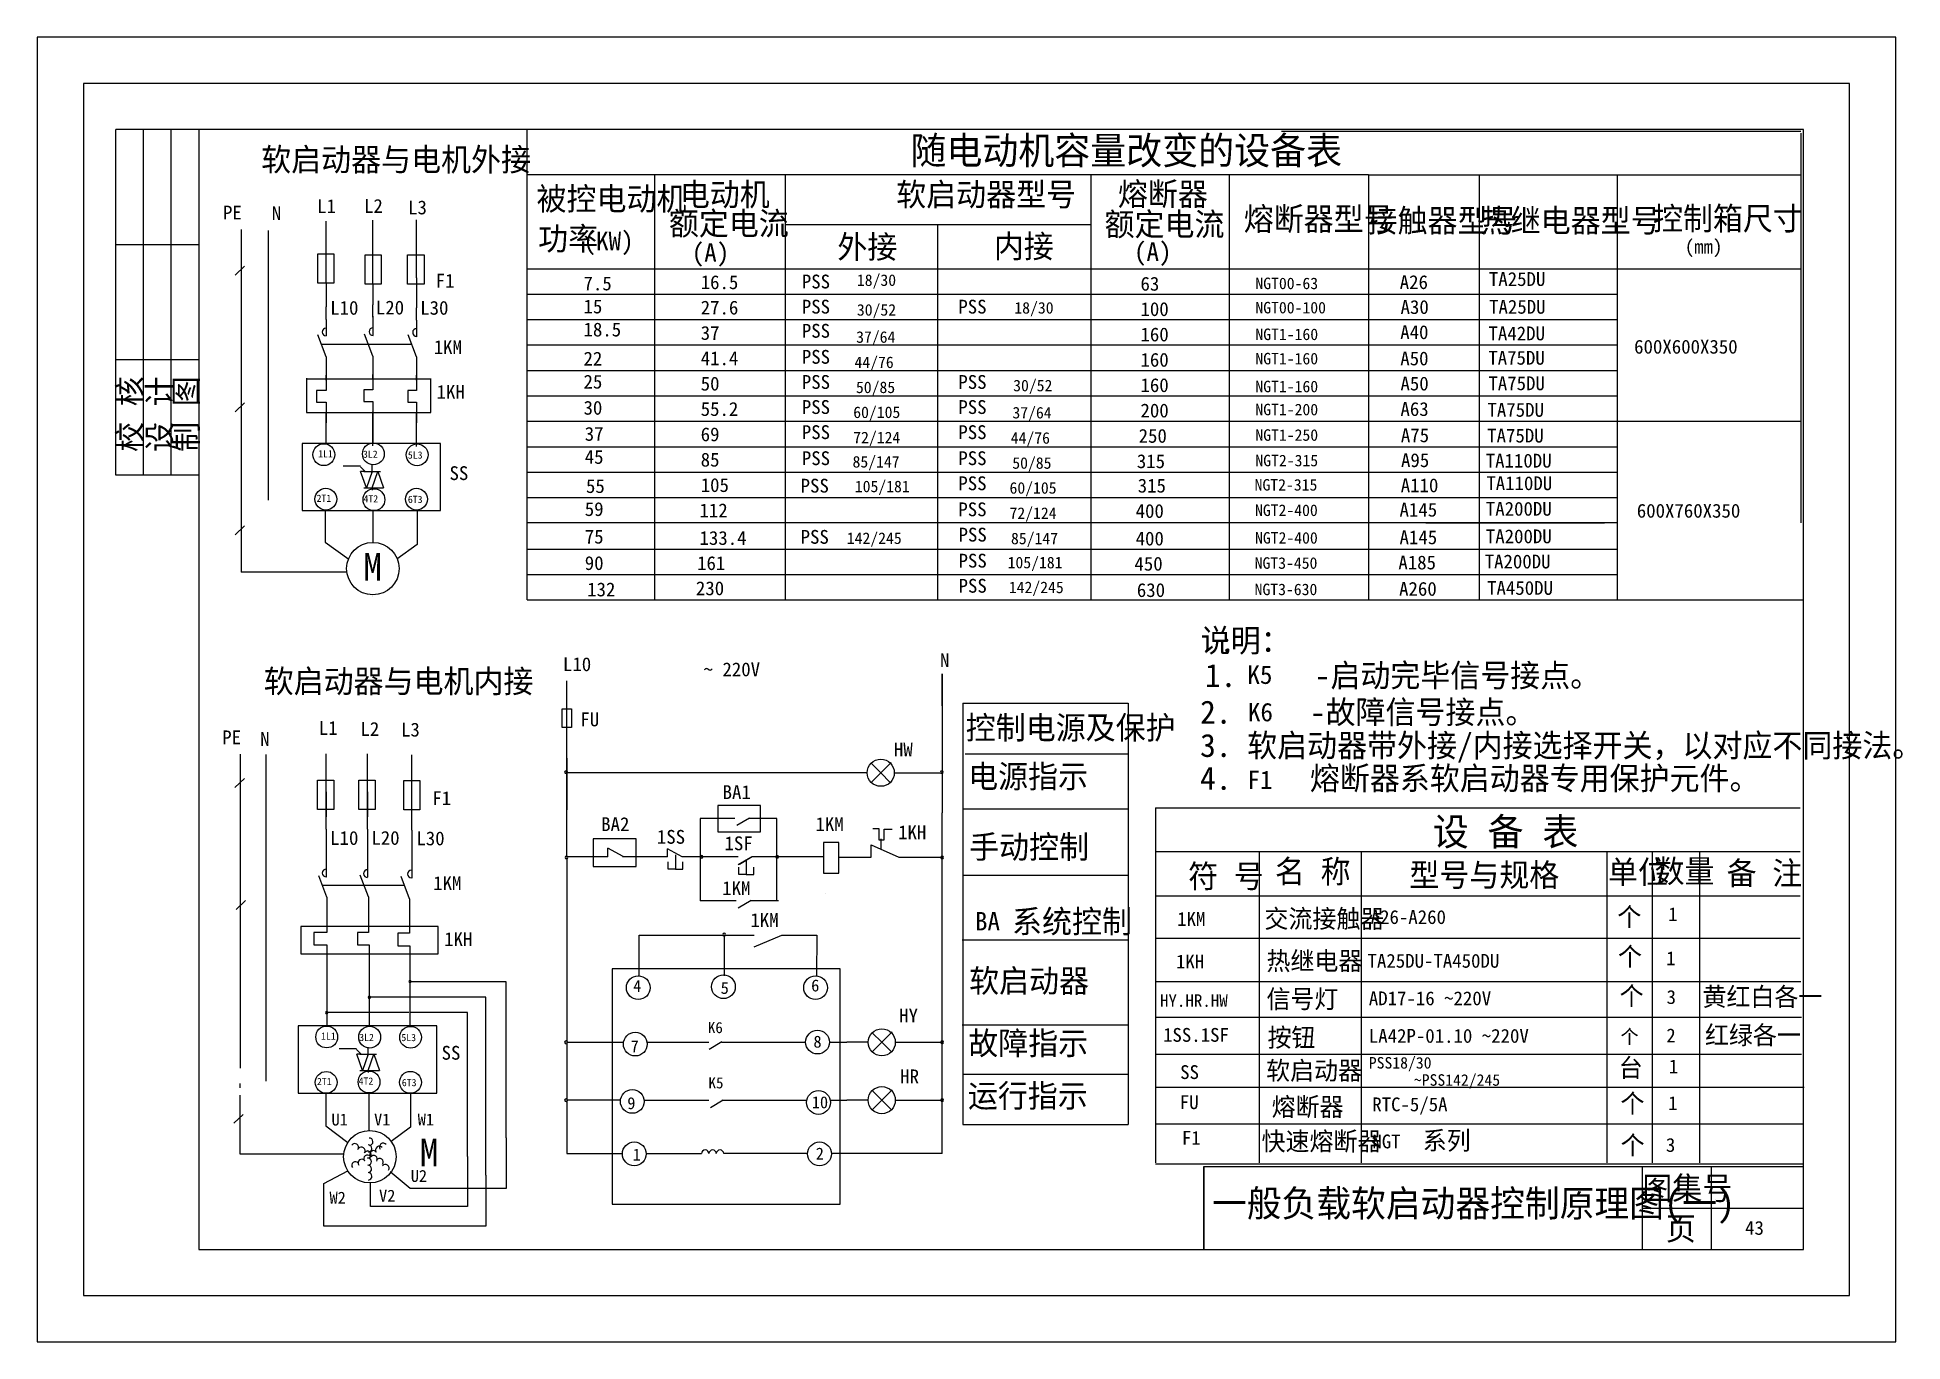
# Model space of a CAD drawing. Header units: metres. Extents: x 32 to 437, y -15 to 268.
import ezdxf

# ---------------------------------------------------------------- set-up
doc = ezdxf.new("R2010")
doc.units = ezdxf.units.M
for name, color, linetype in [('LGT1', 7, 'Continuous'), ('RAHMEN05', 6, 'Continuous'), ('RAHMEN07', 5, 'Continuous'), ('TB', 7, 'Continuous'), ('X1', 63, 'Continuous'), ('X2', 130, 'Continuous'), ('X4', 60, 'Continuous'), ('X5', 60, 'Continuous')]:
    doc.layers.add(name, color=color, linetype=linetype)

# ---------------------------------------------------------------- blocks, each defined once
blk = doc.blocks.new('LIGHT')
for p, q in [((5.83, 0), (0, 0)), ((9.5, 0), (6.91, 2.59)), ((9.5, 0), (6.91, -2.59)), ((9.5, 0), (12.33, 2.83)), ((9.5, 0), (12.09, -2.59)), ((13.17, 0), (17.15, 0))]:
    blk.add_line(p, q)
blk.add_circle((9.5, 0), 3.67)

msp = doc.modelspace()

# ---------------------------------------------------------------- linework, layer by layer
for p, q in [((49, 173), (49, 248)), ((67, 248), (49, 248)), ((49, 173), (49, 248)), ((67, 248), (49, 248)), ((55, 173), (55, 248)), ((55, 173), (55, 248)), ((61, 173), (61, 248)), ((61, 173), (61, 248)), ((67, 223), (49, 223)), ((76.96, 218.33), (74.9, 216.38)), ((67, 198), (49, 198)), ((76.96, 188.71), (74.9, 186.76)), ((67, 173), (49, 173)), ((285, 23), (415, 23)), ((285, 23), (285, 5)), ((380, 23), (380, 5)), ((395, 23), (395, 5)), ((380, 14), (415, 14))]:
    msp.add_line(p, q)
for points in [[(32, 268), (32, -15), (435, -15), (435, 268)], [(32, 268), (32, -15), (435, -15), (435, 268)], [(42, 258), (42, -5), (425, -5), (425, 258)], [(42, 258), (42, -5), (425, -5), (425, 258)], [(67, 248), (67, 5), (415, 5), (415, 248)]]:
    msp.add_lwpolyline(points, close=True)
msp.add_lwpolyline([(285, 5), (285, 23), (415, 23)])
at = {"layer": 'LGT1'}
msp.add_lwpolyline([(285, 5), (285, 23), (415, 23)], dxfattribs=at)
at = {"layer": 'RAHMEN05'}
for p, q in [((188.86, 101.34), (179.56, 101.34)), ((179.56, 101.34), (179.56, 95.61)), ((188.86, 95.61), (188.86, 101.34)), ((152.56, 94.07), (152.56, 88.09)), ((161.85, 94.07), (152.56, 94.07)), ((161.85, 88.09), (161.85, 94.07)), ((179.56, 95.61), (188.86, 95.61)), ((152.56, 88.09), (161.85, 88.09))]:
    msp.add_line(p, q, dxfattribs=at)
at = {"layer": 'RAHMEN07'}
msp.add_line((227.8, 5), (415, 5), dxfattribs=at)
at = {"layer": 'TB'}
for points in [[(175.71, 90.22, 1), (176.31, 90.22, 1)], [(192.16, 90.22, 1), (192.76, 90.22, 1)]]:
    msp.add_lwpolyline(points, format="xyb", close=True, dxfattribs=at)
at = {"layer": 'X1'}
for p, q in [((94.64, 214.83), (94.64, 228.1)), ((104.75, 214.45), (104.75, 228.3)), ((114.25, 215.81), (114.25, 228.42)), ((94.64, 214.83), (94.64, 209.51)), ((104.75, 214.45), (104.75, 209.98)), ((114.25, 215.81), (114.25, 209.33)), ((94.64, 206.8), (94.64, 209.51)), ((94.64, 206.8), (94.64, 203.2)), ((104.75, 207.27), (104.75, 209.98)), ((104.75, 207.47), (104.75, 203.87)), ((104.75, 206.92), (104.75, 203.32)), ((114.25, 206.62), (114.25, 209.33)), ((114.25, 206.62), (114.25, 203.02)), ((94.64, 198.65), (92.82, 203.47)), ((104.75, 198.79), (102.94, 203.61)), ((114.25, 198.65), (112.43, 203.47)), ((94.64, 198.65), (94.64, 194.04)), ((104.75, 198.79), (104.75, 194.18)), ((114.25, 198.65), (114.25, 194.04)), ((94.64, 195.08), (94.64, 191.4)), ((94.64, 193.64), (94.64, 194.69)), ((104.75, 195.23), (104.75, 191.54)), ((104.75, 193.79), (104.75, 194.83)), ((114.25, 195.08), (114.25, 191.4)), ((114.25, 193.64), (114.25, 194.69)), ((92.55, 191.4), (92.55, 188.87)), ((94.64, 191.4), (92.55, 191.4)), ((102.78, 191.54), (102.78, 189.01)), ((104.75, 191.54), (102.78, 191.54)), ((112.32, 191.4), (112.32, 188.87)), ((114.25, 191.4), (112.32, 191.4)), ((92.55, 188.87), (94.64, 188.87)), ((94.64, 188.87), (94.64, 184.38)), ((94.64, 179.88), (94.64, 186.56)), ((102.78, 189.01), (104.75, 189.01)), ((104.75, 189.01), (104.75, 184.53)), ((104.75, 179.36), (104.75, 186.71)), ((104.75, 179.36), (104.75, 186.71)), ((104.77, 186.38), (104.77, 179.88)), ((112.32, 188.87), (114.25, 188.87)), ((114.25, 188.87), (114.25, 184.38)), ((114.25, 179.21), (114.25, 186.56)), ((114.25, 179.88), (114.25, 186.56)), ((94.4, 165.32), (94.4, 158.48)), ((104.75, 165.32), (104.75, 158.46)), ((114.36, 165.32), (114.36, 157.95)), ((94.4, 158.48), (99.53, 154.75)), ((114.36, 157.95), (109.98, 154.75)), ((94.63, 96.19), (94.63, 112.54)), ((103.62, 96.19), (103.62, 112.54)), ((113.22, 96), (113.22, 112.35)), ((94.63, 96.19), (94.63, 85.78)), ((103.62, 96.19), (103.62, 85.78)), ((113.22, 96), (113.22, 85.6)), ((94.79, 81.45), (93.03, 86.09)), ((103.79, 81.54), (102.02, 86.24)), ((112.72, 81.09), (110.91, 85.91)), ((94.79, 81.45), (94.79, 73.79)), ((103.79, 81.54), (103.79, 73.79)), ((112.72, 81.09), (112.72, 73.6)), ((94.79, 73.79), (92, 73.79)), ((92, 73.79), (92, 71.09)), ((101.44, 73.79), (101.44, 71.09)), ((103.79, 73.79), (101.44, 73.79)), ((110.15, 73.6), (110.15, 70.9)), ((112.72, 73.6), (110.15, 73.6)), ((92, 71.09), (94.79, 71.09)), ((94.79, 71.09), (94.79, 53.52)), ((101.44, 71.09), (103.98, 71.09)), ((103.98, 71.09), (103.98, 53.52)), ((110.15, 70.9), (112.82, 70.9)), ((112.82, 70.9), (112.82, 53.33)), ((94.79, 63.11), (94.74, 63.11)), ((133.69, 63.11), (112.82, 63.11)), ((133.69, 29.26), (133.69, 63.11)), ((129.29, 59.76), (103.75, 59.76)), ((129.29, 21.13), (129.29, 59.76)), ((125.31, 56.39), (112.82, 56.39)), ((125.31, 25.16), (125.31, 56.39)), ((94.59, 38.95), (94.59, 31.81)), ((103.88, 38.95), (103.88, 30.74)), ((112.91, 38.94), (112.91, 31.52)), ((94.59, 31.81), (99.37, 28.23)), ((94.59, 31.81), (99.37, 28.23)), ((112.91, 31.52), (108.77, 28.42))]:
    msp.add_line(p, q, dxfattribs=at)
at = {"layer": 'X2'}
for p, q in [((76.18, 226.3), (76.18, 151.97)), ((82.09, 226.1), (82.09, 167.57)), ((92.82, 220.99), (96.33, 220.99)), ((92.82, 214.63), (92.82, 220.99)), ((96.33, 220.99), (96.33, 214.63)), ((103.07, 214.45), (103.07, 220.82)), ((103.07, 220.82), (106.57, 220.82)), ((106.57, 220.82), (106.57, 214.45)), ((112.28, 214.45), (112.28, 220.82)), ((112.28, 220.82), (115.86, 220.82)), ((115.86, 220.82), (115.86, 214.45)), ((96.33, 214.63), (92.82, 214.63)), ((106.57, 214.45), (103.07, 214.45)), ((115.86, 214.45), (112.28, 214.45)), ((114.25, 198.65), (112.43, 203.47)), ((93.54, 201.43), (113.15, 201.43)), ((90.35, 194.01), (90.35, 186.61)), ((90.35, 193.92), (117.36, 193.92)), ((117.36, 186.6), (117.36, 193.96)), ((90.35, 186.61), (117.36, 186.6)), ((94.64, 185.47), (94.64, 186.42)), ((104.75, 185.62), (104.75, 186.56)), ((114.25, 185.47), (114.25, 186.42)), ((89.42, 179.88), (89.42, 165.32)), ((119.47, 179.88), (89.42, 179.88)), ((119.47, 165.32), (119.47, 179.88)), ((102.09, 174.92), (98.3, 174.92)), ((103.11, 173.77), (102.09, 174.78)), ((104.61, 173.77), (104.61, 175.28)), ((102.81, 173.77), (102.12, 173.77)), ((103.36, 170.25), (102.12, 173.77)), ((102.81, 173.77), (106.41, 173.77)), ((102.81, 170.25), (106.41, 170.25)), ((104.61, 173.77), (103.36, 170.25)), ((104.46, 173.77), (104.46, 173.51)), ((104.61, 173.77), (104.46, 173.51)), ((104.61, 170.25), (105.86, 173.77)), ((104.61, 170.25), (104.61, 169.77)), ((105.86, 173.77), (107.1, 170.25)), ((106.41, 170.25), (107.1, 170.25)), ((76.96, 162), (74.9, 160.05)), ((89.42, 165.32), (119.47, 165.32)), ((99.13, 151.97), (76.18, 151.97)), ((104.64, 146.74), (104.64, 146.74)), ((228.21, 122.93), (228.21, 129.87)), ((228.21, 129.87), (228.21, 99.77)), ((146.81, 122.66), (146.81, 128.36)), ((146.81, 125.68), (146.81, 127.29)), ((146.81, 90.16), (146.81, 125.68)), ((145.81, 118.29), (145.81, 122.29)), ((145.81, 122.29), (147.81, 122.29)), ((147.81, 122.29), (147.81, 118.29)), ((147.81, 118.29), (145.81, 118.29)), ((76, 112.46), (76, 44.34)), ((81.57, 112.42), (81.57, 41.56)), ((146.81, 111.61), (146.81, 100.42)), ((76.9, 107.16), (74.85, 105.21)), ((92.77, 100.44), (92.77, 106.8)), ((92.77, 106.8), (96.28, 106.8)), ((96.28, 106.8), (96.28, 100.44)), ((101.76, 100.44), (101.76, 106.8)), ((101.76, 106.8), (105.26, 106.8)), ((105.26, 106.8), (105.26, 100.44)), ((111.46, 100.37), (111.46, 106.73)), ((111.46, 106.73), (114.97, 106.73)), ((114.97, 106.73), (114.97, 100.37)), ((207.31, 108.43), (146.81, 108.43)), ((214.49, 108.06), (214.49, 108.06)), ((221.03, 108.43), (224.27, 108.43)), ((224.27, 108.43), (228.21, 108.43)), ((94.63, 104.33), (94.63, 98.89)), ((103.62, 104.33), (103.62, 98.89)), ((96.28, 100.44), (92.77, 100.44)), ((105.26, 100.44), (101.76, 100.44)), ((114.97, 100.37), (111.46, 100.37)), ((183.23, 98.53), (175.77, 98.53)), ((175.77, 98.53), (175.77, 80.66)), ((186.45, 98.6), (183.7, 96.96)), ((192.03, 98.53), (186.43, 98.53)), ((192.4, 98.53), (192.03, 98.53)), ((192.4, 80.66), (192.4, 98.53)), ((228.21, 25.8), (228.21, 99.77)), ((213.21, 96.36), (214.5, 96.36)), ((214.5, 96.36), (214.5, 93.92)), ((214.5, 93.92), (215.67, 93.92)), ((215.67, 93.92), (215.67, 96.21)), ((215.67, 96.21), (217.38, 96.21)), ((155.7, 90.22), (146.81, 90.22)), ((146.81, 90.01), (146.81, 80.88)), ((155.7, 90.22), (155.7, 92.1)), ((159.02, 90.24), (155.7, 92.1)), ((164.5, 90.22), (158.9, 90.22)), ((168.68, 90.22), (162.72, 90.22)), ((168.68, 90.22), (168.68, 91.92)), ((171.81, 90.17), (168.68, 91.92)), ((168.79, 87.49), (168.79, 89.09)), ((170.39, 90.61), (170.39, 87.49)), ((184, 90.17), (171.83, 90.17)), ((171.99, 87.49), (171.99, 89.09)), ((186.76, 90.07), (184.01, 88.43)), ((187.03, 90.2), (184.28, 88.56)), ((185.75, 89.47), (185.75, 86.33)), ((202.49, 90.17), (186.98, 90.17)), ((205.83, 90.16), (212.82, 90.16)), ((212.82, 90.16), (212.82, 92.78)), ((212.82, 92.78), (218.81, 90.16)), ((218.81, 90.16), (228.21, 90.16)), ((170.39, 87.49), (168.79, 87.49)), ((170.39, 87.49), (171.99, 87.49)), ((184.15, 86.33), (184.15, 87.93)), ((185.75, 86.33), (184.15, 86.33)), ((185.75, 86.33), (187.35, 86.33)), ((187.35, 86.33), (187.35, 87.93)), ((93.8, 84.05), (111.6, 84.05)), ((202.92, 82.22), (202.92, 82.22)), ((77.15, 80.7), (75.09, 78.74)), ((146.81, 80.88), (146.81, 69.78)), ((183.55, 80.66), (175.77, 80.66)), ((186.77, 80.73), (184.02, 79.09)), ((192.4, 80.66), (186.75, 80.66)), ((192.72, 80.66), (192.35, 80.66)), ((118.9, 75.11), (89.16, 75.11)), ((89.16, 75.11), (89.16, 69.12)), ((113.1, 75.1), (94.01, 75.1)), ((118.9, 69.12), (118.9, 75.11)), ((162.54, 68.27), (162.54, 73.23)), ((162.54, 73.23), (184.04, 73.23)), ((180.95, 73.23), (180.95, 64.35)), ((184.04, 73.23), (187.47, 73.23)), ((187.47, 70.68), (193.48, 73.23)), ((193.48, 73.23), (201.01, 73.23)), ((201.01, 73.23), (200.99, 64.35)), ((89.16, 69.12), (118.9, 69.12)), ((146.81, 69.78), (146.81, 25.8)), ((156.69, 65.91), (156.69, 14.84)), ((206.12, 65.91), (156.69, 65.91)), ((162.54, 64.35), (162.54, 68.27)), ((200.99, 68.27), (200.99, 64.35)), ((206.12, 14.84), (206.12, 65.91)), ((88.56, 53.5), (88.56, 38.94)), ((118.61, 53.5), (88.56, 53.5)), ((112.54, 56.39), (94.79, 56.39)), ((118.61, 38.94), (118.61, 53.5)), ((103.75, 47.39), (103.75, 48.9)), ((146.96, 49.96), (159.13, 49.98)), ((164.22, 49.96), (177.64, 49.96)), ((164.22, 49.96), (177.64, 49.96)), ((180.47, 50.04), (177.72, 48.4)), ((180.44, 49.96), (198.62, 49.96)), ((203.9, 49.96), (207.53, 49.96)), ((221.24, 49.96), (228.21, 49.96)), ((101.23, 48.54), (97.44, 48.54)), ((102.25, 47.39), (101.23, 48.4)), ((102.5, 43.87), (101.26, 47.39)), ((101.95, 47.39), (101.26, 47.39)), ((101.95, 47.39), (105.55, 47.39)), ((103.75, 47.39), (102.5, 43.87)), ((103.6, 47.39), (103.6, 47.13)), ((103.75, 47.39), (103.6, 47.13)), ((103.75, 43.87), (105, 47.39)), ((105, 47.39), (106.24, 43.87)), ((76.01, 40.09), (76.01, 41.04)), ((101.95, 43.87), (105.55, 43.87)), ((103.75, 43.87), (103.75, 43.39)), ((105.55, 43.87), (106.24, 43.87)), ((76.01, 25.69), (76.01, 38.48)), ((88.56, 38.94), (118.61, 38.94)), ((158.47, 37.4), (146.81, 37.4)), ((163.59, 37.4), (177.64, 37.4)), ((165.11, 37.4), (177.64, 37.4)), ((180.74, 37.38), (177.99, 35.74)), ((180.44, 37.4), (198.88, 37.4)), ((203.9, 37.4), (207.53, 37.4)), ((221.24, 37.4), (228.21, 37.4)), ((76.67, 34.33), (74.61, 32.38)), ((133.69, 29.26), (133.69, 18.22)), ((98.46, 25.69), (76.01, 25.69)), ((125.31, 25.16), (125.31, 14.35)), ((146.81, 25.8), (158.89, 25.8)), ((164.04, 25.8), (176.05, 25.8)), ((199.05, 25.8), (180.85, 25.8)), ((228.21, 25.8), (204.2, 25.8)), ((94.16, 19.29), (99.32, 22.08)), ((112.85, 18.22), (108.55, 21.87)), ((129.29, 21.13), (129.29, 10.06)), ((94.16, 10.06), (94.16, 19.29)), ((104.26, 14.35), (104.26, 19.5)), ((133.69, 18.22), (112.85, 18.22)), ((125.31, 14.35), (104.26, 14.35)), ((156.69, 14.84), (206.12, 14.84)), ((129.29, 10.06), (94.16, 10.06))]:
    msp.add_line(p, q, dxfattribs=at)
for points in [[(146.36, 108.55, 1), (146.96, 108.55, 1)], [(227.83, 108.55, 1), (228.43, 108.55, 1)], [(146.47, 90.05, 1), (147.07, 90.05, 1)], [(227.94, 90.05, 1), (228.54, 90.05, 1)], [(180.63, 73.32, 1), (181.23, 73.32, 1)], [(112.56, 63.15, 1), (113.04, 63.15, 1)], [(103.75, 59.72, 1), (104.23, 59.72, 1)], [(94.52, 56.37, 1), (95, 56.37, 1)], [(146.36, 49.96, 1), (146.96, 49.96, 1)], [(227.92, 49.96, 1), (228.52, 49.96, 1)], [(146.36, 37.4, 1), (146.96, 37.4, 1)], [(227.92, 37.4, 1), (228.52, 37.4, 1)]]:
    msp.add_lwpolyline(points, format="xyb", close=True, dxfattribs=at)
msp.add_lwpolyline([(202.49, 93.31), (202.49, 86.63), (205.83, 86.63), (205.83, 93.31)], close=True, dxfattribs=at)
for centre, radius in [((94.13, 177.45), 2.37), ((104.88, 177.61), 2.37), ((114.36, 177.43), 2.37), ((94.56, 167.79), 2.37), ((105, 167.68), 2.37), ((114.22, 167.8), 2.37), ((104.77, 152.73), 5.69), ((94.76, 51.12), 2.37), ((104.07, 51.08), 2.37), ((112.95, 51.05), 2.37), ((94.65, 41.26), 2.37), ((103.94, 41.35), 2.37), ((112.91, 41.27), 2.37), ((104.12, 25.14), 5.69)]:
    msp.add_circle(centre, radius, dxfattribs=at)
for centre, start, end in [((103.99, 28.39), 272.39, 92.39), ((100.86, 27.18), 325.3, 145.3), ((102.37, 23.79), 36.85, 216.85), ((102.31, 26.43), 325.3, 145.3), ((103.59, 24.71), 36.85, 216.85), ((103.62, 25.52), 325.3, 145.3), ((103.57, 25.6), 272.39, 92.39), ((103.64, 24.07), 272.39, 92.39), ((103.77, 26.89), 272.39, 92.39), ((104.87, 25.66), 36.85, 216.85), ((104.94, 24.61), 325.3, 145.3), ((106.15, 26.62), 36.85, 216.85), ((106.23, 23.96), 325.3, 145.3), ((107.01, 27.27), 36.85, 216.85), ((176.85, 25.8), 0, 180), ((178.45, 25.8), 0, 180), ((180.05, 25.8), 0, 180), ((100.98, 23.24), 36.85, 216.85), ((103.7, 22.48), 272.39, 92.39), ((103.77, 20.88), 272.39, 92.39), ((107.51, 22.68), 325.3, 145.3)]:
    msp.add_arc(centre, 0.8, start, end, dxfattribs=at)
at = {"layer": 'X4'}
for p, q in [((138.23, 145.94), (138.23, 248)), ((301.82, 247.62), (414.44, 247.62)), ((414.44, 247.17), (414.44, 238.17)), ((320.71, 238.17), (138.23, 238.17)), ((165.86, 238.17), (165.86, 145.94)), ((194.17, 238.17), (194.17, 145.94)), ((260.45, 238.17), (260.45, 145.94)), ((290.45, 238.17), (290.45, 145.94)), ((320.71, 238.17), (414.44, 238.17)), ((320.71, 238.17), (320.71, 162.67)), ((320.71, 238.17), (320.71, 145.94)), ((344.67, 238.17), (344.67, 145.94)), ((374.62, 238.17), (374.62, 145.94)), ((414.44, 238.17), (414.44, 162.67)), ((194.17, 227.37), (260.45, 227.37)), ((227.23, 227.37), (227.23, 145.94)), ((320.71, 217.67), (138.23, 217.67)), ((414.44, 217.67), (179.35, 217.67)), ((320.71, 212.17), (138.23, 212.17)), ((374.62, 212.17), (179.35, 212.17)), ((320.71, 206.67), (138.23, 206.67)), ((374.62, 206.67), (179.35, 206.67)), ((320.71, 201.17), (138.23, 201.17)), ((374.62, 201.17), (179.35, 201.17)), ((320.71, 195.67), (138.23, 195.67)), ((374.62, 195.67), (179.35, 195.67)), ((320.71, 190.17), (138.23, 190.17)), ((374.62, 190.17), (179.35, 190.17)), ((320.71, 184.67), (138.23, 184.67)), ((414.44, 184.67), (179.35, 184.67)), ((138.23, 179.17), (320.71, 179.17)), ((179.35, 179.17), (374.62, 179.17)), ((138.23, 173.67), (320.71, 173.67)), ((179.35, 173.67), (374.62, 173.67)), ((138.23, 168.17), (320.71, 168.17)), ((179.35, 168.17), (374.62, 168.17)), ((158.23, 162.67), (138.23, 162.67)), ((374.62, 162.67), (158.23, 162.67)), ((333.13, 162.67), (371.82, 162.67)), ((138.28, 156.94), (320.76, 156.94)), ((179.4, 156.94), (374.62, 156.94)), ((138.28, 151.44), (320.76, 151.44)), ((179.4, 151.44), (374.62, 151.44)), ((138.23, 145.94), (320.76, 145.94)), ((179.4, 145.94), (415, 145.94)), ((232.72, 123.54), (232.72, 32.13)), ((232.72, 123.54), (268.56, 123.54)), ((268.56, 123.54), (268.56, 32.13)), ((233.22, 112.56), (268.56, 112.56)), ((232.72, 100.6), (268.56, 100.6)), ((274.52, 100.82), (414.27, 100.82)), ((274.52, 100.82), (274.52, 23.82)), ((274.52, 91.37), (414.27, 91.37)), ((296.99, 91.37), (296.99, 23.82)), ((319.08, 91.37), (319.08, 23.82)), ((372.33, 91.37), (372.33, 23.82)), ((382.18, 91.37), (382.18, 23.82)), ((392.45, 91.37), (392.45, 23.82)), ((232.89, 86.25), (268.72, 86.25)), ((274.52, 81.75), (414.27, 81.75)), ((232.56, 72.17), (268.4, 72.17)), ((274.52, 72.58), (414.27, 72.58)), ((274.52, 63.13), (414.42, 63.13)), ((232.56, 53.75), (268.4, 53.75)), ((274.52, 55.44), (414.57, 55.44)), ((274.52, 47.4), (414.57, 47.4)), ((232.72, 43.03), (268.56, 43.03)), ((274.52, 40.25), (415.15, 40.25)), ((232.72, 32.13), (268.56, 32.13)), ((274.52, 32.26), (415, 32.26)), ((274.52, 23.59), (415, 23.59))]:
    msp.add_line(p, q, dxfattribs=at)
msp.add_lwpolyline([(67, 248), (67, 5), (415, 5), (415, 248)], close=True, dxfattribs=at)
msp.add_lwpolyline([(67, 248), (67, 5), (415, 5), (415, 248), (67, 248)], dxfattribs=at)
for centre in [(162.32, 61.81), (180.79, 62.02), (200.77, 61.81), (161.68, 49.57), (201.2, 50), (161.03, 37.13), (201.41, 36.91), (161.46, 25.75), (201.63, 25.75)]:
    msp.add_circle(centre, 2.58, dxfattribs=at)
for centre in [(94.64, 204.05), (104.8, 204.13), (114.25, 203.96), (94.65, 86.68), (103.62, 86.56), (113.15, 86.47)]:
    msp.add_arc(centre, 0.85, 90, 270, dxfattribs=at)
at = {"layer": 'X5'}
msp.add_line((214.97, 91.84), (214.97, 94.07), dxfattribs=at)

# ---------------------------------------------------------------- block references
at = {"layer": 'X2', "xscale": 0.8, "yscale": 0.8, "zscale": 0.8}
for p in [(207.31, 108.43), (207.53, 49.96), (207.53, 37.4)]:
    msp.add_blockref('LIGHT', p, dxfattribs=at)

# ---------------------------------------------------------------- texts
for s, p in [('校 核', (54.55, 178.05)), ('设 计', (60.99, 178.05)), ('制 图', (66.76, 178.05))]:
    msp.add_text(s, height=5, rotation=90).set_placement(p)
for s, p in [('图集号', (380.06, 15.8)), ('页', (385.17, 7.04))]:
    msp.add_text(s, height=5).set_placement(p)
at = {"layer": 'X2'}
for p in [(102.68, 150.09), (114.92, 23.05)]:
    msp.add_text('M', height=6, dxfattribs=at).set_placement(p)
at = {"layer": 'X4'}
for s, height, p in [('随电动机容量改变的设备表', 6, (221.34, 240.44)), ('软启动器与电机外接', 5, (80.55, 238.98)), ('被控电动机', 5, (140.27, 230.47)), ('电动机', 5, (171.34, 231.41)), ('软启动器型号', 5, (218.26, 231.41)), ('熔断器', 5, (266.34, 231.49)), ('PE', 3, (72.27, 228.47)), ('N', 3, (82.85, 228.34)), ('L1', 3, (92.7, 229.87)), ('L2', 3, (102.85, 229.91)), ('L3', 3, (112.4, 229.59)), ('额定电流', 5, (168.96, 225.11)), ('额定电流', 5, (263.44, 224.94)), ('熔断器型号', 5, (293.62, 226.09)), ('接触器型号', 5, (320.48, 225.73)), ('热继电器型号', 5, (345.02, 225.73)), ('控制箱尺寸', 5, (382.37, 226.19)), ('功率', 5, (140.6, 221.81)), ('(KW)', 4, (150.44, 221.81)), ('(A)', 4, (173.9, 219.3)), ('外接', 5, (205.49, 220.04)), ('内接', 5, (239.44, 220.16)), ('(A)', 4, (269.81, 219.48)), ('(mm)', 3, (389.26, 221.09)), ('F1', 3, (118.38, 213.69)), ('7.5', 3, (150.45, 213.1)), ('16.5', 3, (175.86, 213.36)), ('PSS', 3, (197.79, 213.51)), ('18/30', 2.5, (209.73, 214.06)), ('63', 3, (271.23, 213.03)), ('NGT00-63', 2.5, (296.15, 213.36)), ('A26', 3, (327.45, 213.38)), ('TA25DU', 3, (346.79, 214.05)), ('L10', 3, (95.52, 207.81)), ('L20', 3, (105.42, 207.87)), ('L30', 3, (115.04, 207.81)), ('15', 3, (150.45, 208.1)), ('27.6', 3, (175.86, 207.86)), ('PSS', 3, (197.79, 208.06)), ('PSS', 3, (231.73, 208.06)), ('18/30', 2.5, (243.88, 208.06)), ('100', 3, (271.23, 207.53)), ('NGT00-100', 2.5, (296.15, 208.1)), ('A30', 3, (327.63, 207.98)), ('TA25DU', 3, (346.83, 208.03)), ('30/52', 2.5, (209.73, 207.61)), ('1KM', 3, (117.96, 199.28)), ('18.5', 3, (150.45, 203.1)), ('37', 3, (175.86, 202.36)), ('PSS', 3, (197.79, 202.82)), ('37/64', 2.5, (209.57, 201.72)), ('160', 3, (271.23, 202.03)), ('NGT1-160', 2.5, (296.15, 202.31)), ('A40', 3, (327.56, 202.52)), ('TA42DU', 3, (346.7, 202.26)), ('600X600X350', 3, (378.28, 199.37)), ('22', 3, (150.45, 196.78)), ('41.4', 3, (175.86, 196.86)), ('PSS', 3, (197.79, 197.17)), ('44/76', 2.5, (209.21, 196.24)), ('160', 3, (271.23, 196.53)), ('NGT1-160', 2.5, (296.15, 197.04)), ('A50', 3, (327.57, 196.83)), ('TA75DU', 3, (346.66, 196.97)), ('25', 3, (150.45, 191.78)), ('50', 3, (175.86, 191.36)), ('PSS', 3, (197.79, 191.72)), ('PSS', 3, (231.73, 191.72)), ('A50', 3, (327.61, 191.38)), ('TA75DU', 3, (346.68, 191.44)), ('1KH', 3, (118.59, 189.57)), ('50/85', 2.5, (209.53, 190.81)), ('30/52', 2.5, (243.62, 191.2)), ('160', 3, (271.23, 191.03)), ('NGT1-160', 2.5, (296.15, 190.99)), ('30', 3, (150.45, 186.12)), ('55.2', 3, (175.86, 185.86)), ('PSS', 3, (197.79, 186.28)), ('60/105', 2.5, (208.94, 185.4)), ('PSS', 3, (231.73, 186.28)), ('37/64', 2.5, (243.46, 185.31)), ('200', 3, (271.23, 185.53)), ('NGT1-200', 2.5, (296.15, 185.99)), ('A63', 3, (327.61, 185.85)), ('TA75DU', 3, (346.48, 185.67)), ('37', 3, (150.71, 180.46)), ('69', 3, (175.86, 180.36)), ('PSS', 3, (197.79, 180.83)), ('72/124', 2.5, (208.94, 179.92)), ('PSS', 3, (231.73, 180.83)), ('44/76', 2.5, (243.1, 179.83)), ('250', 3, (270.83, 180.03)), ('NGT1-250', 2.5, (296.15, 180.46)), ('A75', 3, (327.7, 180.16)), ('TA75DU', 3, (346.42, 180.09)), ('1L1', 1.56, (92.9, 176.86)), ('3L2', 1.56, (102.62, 176.77)), ('5L3', 1.56, (112.36, 176.59)), ('45', 3, (150.71, 175.46)), ('PSS', 3, (197.79, 175.18)), ('PSS', 3, (231.73, 175.18)), ('SS', 3, (121.39, 171.94)), ('85', 3, (175.86, 174.86)), ('85/147', 2.5, (208.79, 174.66)), ('50/85', 2.5, (243.43, 174.39)), ('315', 3, (270.44, 174.53)), ('NGT2-315', 2.5, (296.15, 174.93)), ('A95', 3, (327.73, 174.75)), ('TA110DU', 3, (346.1, 174.65)), ('55', 3, (150.98, 169.14)), ('105', 3, (175.86, 169.36)), ('PSS', 3, (197.53, 169.22)), ('105/181', 2.5, (209.28, 169.31)), ('PSS', 3, (231.73, 169.74)), ('60/105', 2.5, (242.83, 168.99)), ('315', 3, (270.63, 169.23)), ('NGT2-315', 2.5, (295.98, 169.66)), ('A110', 3, (327.67, 169.3)), ('TA110DU', 3, (346.23, 169.75)), ('2T1', 1.56, (92.56, 167.21)), ('4T2', 1.56, (102.74, 167.1)), ('6T3', 1.56, (112.36, 166.97)), ('59', 3, (150.72, 164.14)), ('112', 3, (175.6, 163.86)), ('PSS', 3, (231.73, 164.09)), ('72/124', 2.5, (242.83, 163.51)), ('400', 3, (270.18, 163.73)), ('NGT2-400', 2.5, (296.07, 164.14)), ('A145', 3, (327.41, 164.01)), ('TA200DU', 3, (346.13, 164.21)), ('600X760X350', 3, (378.86, 163.78)), ('75', 3, (150.72, 158.16)), ('133.4', 3, (175.6, 157.88)), ('PSS', 3, (197.53, 158.11)), ('142/245', 2.5, (207.54, 158.07)), ('PSS', 3, (231.78, 158.6)), ('85/147', 2.5, (243.15, 158.02)), ('400', 3, (270.18, 157.75)), ('NGT2-400', 2.5, (296.07, 158.15)), ('A145', 3, (327.41, 158.02)), ('TA200DU', 3, (346.13, 158.23)), ('90', 3, (150.72, 152.43)), ('161', 3, (175.08, 152.42)), ('PSS', 3, (231.78, 152.95)), ('105/181', 2.5, (242.42, 152.79)), ('450', 3, (269.92, 152.29)), ('NGT3-450', 2.5, (295.99, 152.69)), ('A185', 3, (327.15, 152.56)), ('TA200DU', 3, (345.87, 152.77)), ('132', 3, (151.24, 146.71)), ('230', 3, (174.82, 146.96)), ('PSS', 3, (231.78, 147.5)), ('142/245', 2.5, (242.68, 147.41)), ('A260', 3, (327.31, 146.84)), ('TA450DU', 3, (346.39, 147.04)), ('630', 3, (270.44, 146.57)), ('NGT3-630', 2.5, (295.98, 146.97)), ('说明：', 5, (284.3, 134.63)), (':', 4, (288.58, 134.66)), ('N', 3, (227.76, 131.36)), ('软启动器与电机内接', 5, (81.09, 125.79)), ('L10', 3, (145.99, 130.48)), ('~ 220V', 3, (176.49, 129.37)), ('1.     -启动完毕信号接点。', 5, (285.21, 127.06)), ('K5', 4, (294.41, 127.71)), ('FU', 3, (149.77, 118.52)), ('控制电源及保护', 5, (233.35, 115.72)), ('2.     -故障信号接点。', 5, (284.16, 119.1)), ('K6', 4, (294.52, 119.6)), ('PE', 3, (72.1, 114.62)), ('L1', 3, (93.06, 116.65)), ('L2', 3, (102.08, 116.44)), ('L3', 3, (110.87, 116.3)), ('3. 软启动器带外接/内接选择开关，以对应不同接法。', 5, (284.16, 111.87)), ('N', 3, (80.34, 114.26)), ('HW', 3, (217.76, 111.97)), ('电源指示', 5, (233.86, 105.15)), ('4.     熔断器系软启动器专用保护元件。', 5, (284.16, 104.74)), ('BA1', 3, (180.61, 102.74)), ('F1', 4, (294.41, 104.91)), ('F1', 3, (117.65, 101.42)), ('BA2', 3, (154.28, 95.79)), ('1KM', 3, (200.75, 95.79)), ('   设 备 表   ', 6, (322.37, 92.65)), ('L10', 3, (95.51, 92.79)), ('L20', 3, (104.44, 92.8)), ('L30', 3, (114.2, 92.7)), ('1SS', 3, (166.36, 93.03)), ('1SF', 3, (181.02, 91.63)), ('1KH', 3, (218.66, 94.02)), ('手动控制', 5, (234.07, 89.85)), ('   符 号   ', 5, (271.37, 83.49)), ('名 称', 5, (300.4, 84.52)), ('   型号与规格 ', 5, (319.34, 83.76)), ('单位', 5, (372.62, 84.39)), ('数量    ', 5, (382.7, 84.59)), ('   备 注 ', 5, (388.14, 84.16)), ('1KM', 3, (117.86, 83)), ('1KM', 3, (180.54, 81.9)), ('1KM', 3, (186.63, 74.98)), ('BA', 4, (235.33, 74.23)), ('系统控制', 5, (243.38, 73.67)), ('1KM', 3, (279.18, 75.22)), ('交流接触器', 4, (298.12, 74.78)), ('A26-A260', 3, (321.15, 75.63)), ('个', 4, (374.64, 75.19)), ('1', 3, (385.68, 76.25)), ('1KH', 3, (120.22, 70.82)), ('1KH', 3, (278.93, 65.98)), ('热继电器', 4, (298.55, 65.62)), ('TA25DU-TA450DU', 3, (320.47, 66.14)), ('个', 4, (374.78, 66.58)), ('1', 3, (385.23, 66.68)), ('软启动器', 5, (234.07, 60.79)), ('4', 2.6, (161.23, 60.89)), ('5', 2.6, (180.19, 60.46)), ('6', 2.6, (199.82, 60.99)), ('信号灯', 4, (298.55, 57.35)), ('AD17-16 ~220V', 3, (320.75, 58)), ('个', 4, (375.13, 58.02)), ('3', 3, (385.32, 58.28)), ('黄红白各一', 4, (393.11, 57.85)), ('HY', 3, (218.9, 54.28)), ('HY.HR.HW', 2.7, (275.46, 57.66)), ('K6', 2.4, (177.4, 51.95)), ('故障指示', 5, (233.89, 47.26)), ('1SS.1SF', 3, (276.12, 50.06)), ('按钮', 4, (298.78, 49)), ('LA42P-01.10 ~220V', 3, (320.75, 49.86)), ('个', 3, (375.33, 49.71)), ('2', 3, (385.26, 49.95)), ('红绿各一', 4, (393.64, 49.52)), ('1L1', 1.56, (93.53, 50.53)), ('3L2', 1.56, (101.81, 50.24)), ('5L3', 1.56, (110.95, 50.21)), ('SS', 3, (119.67, 46.18)), ('7', 2.6, (160.66, 47.79)), ('8', 2.6, (200.31, 48.8)), ('SS', 3, (279.83, 41.99)), ('软启动器', 4, (298.47, 41.82)), ('PSS18/30', 2.5, (320.74, 44.26)), ('台', 4, (374.95, 42.43)), ('1', 3, (385.82, 43.24)), ('2T1', 1.56, (92.65, 40.68)), ('4T2', 1.56, (101.68, 40.77)), ('6T3', 1.56, (111.05, 40.44)), ('K5', 2.4, (177.54, 39.96)), ('HR', 3, (219.12, 41.06)), ('运行指示', 5, (233.8, 35.86)), ('~PSS142/245', 2.5, (330.52, 40.53)), ('9', 2.6, (159.94, 35.45)), ('10', 2.6, (199.95, 35.64)), ('FU', 3, (279.75, 35.47)), ('熔断器', 4, (299.67, 33.97)), ('RTC-5/5A', 3, (321.49, 34.99)), ('个', 4, (375.32, 34.72)), ('1', 3, (385.67, 35.26)), ('U1', 2.6, (95.8, 31.91)), ('V1', 2.6, (105.03, 31.91)), ('W1', 2.6, (114.49, 31.91)), ('F1', 3, (280.21, 27.72)), ('快速熔断器', 4, (297.48, 26.49)), ('NGT', 3, (321.52, 26.95)), ('系列', 4, (332.44, 26.65)), ('个', 4, (375.37, 25.63)), ('3', 3, (385.17, 26.19)), ('1', 2.6, (161.12, 24.3)), ('2', 2.6, (200.81, 24.51)), ('U2', 2.6, (112.98, 19.67)), ('W2', 2.6, (95.37, 14.95)), ('V2', 2.6, (106.11, 15.38)), ('一般负载软启动器控制原理图(一)', 5.8, (286.74, 12.11)), ('43', 3, (402.34, 8.19))]:
    msp.add_text(s, height=height, dxfattribs=at).set_placement(p)

doc.saveas('drawing.dxf')
